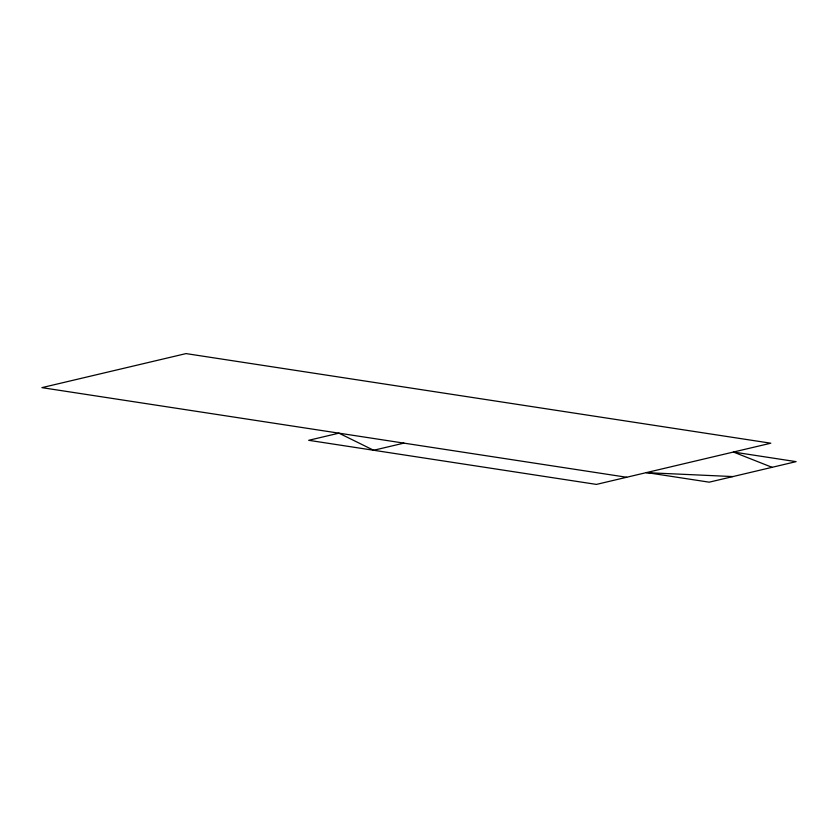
<?xml version="1.0" encoding="UTF-8"?>
<svg xmlns="http://www.w3.org/2000/svg" width="838" height="838" viewBox="0 0 838 838"><rect width="100%" height="100%" fill="white"/><g stroke="black" fill="none" stroke-linecap="round" stroke-linejoin="round"><path stroke-width="1.26" d="M403.906 443.124L373.654 450.268L338.929 433.162L308.677 440.306L596.426 484.406L770.803 443.208L186.026 353.594L41.9 387.638L626.677 477.262M772.081 467.321L733.428 452.038L796.1 461.644L709.199 482.175L646.527 472.569M646.255 472.642L732.936 476.571"/></g></svg>
